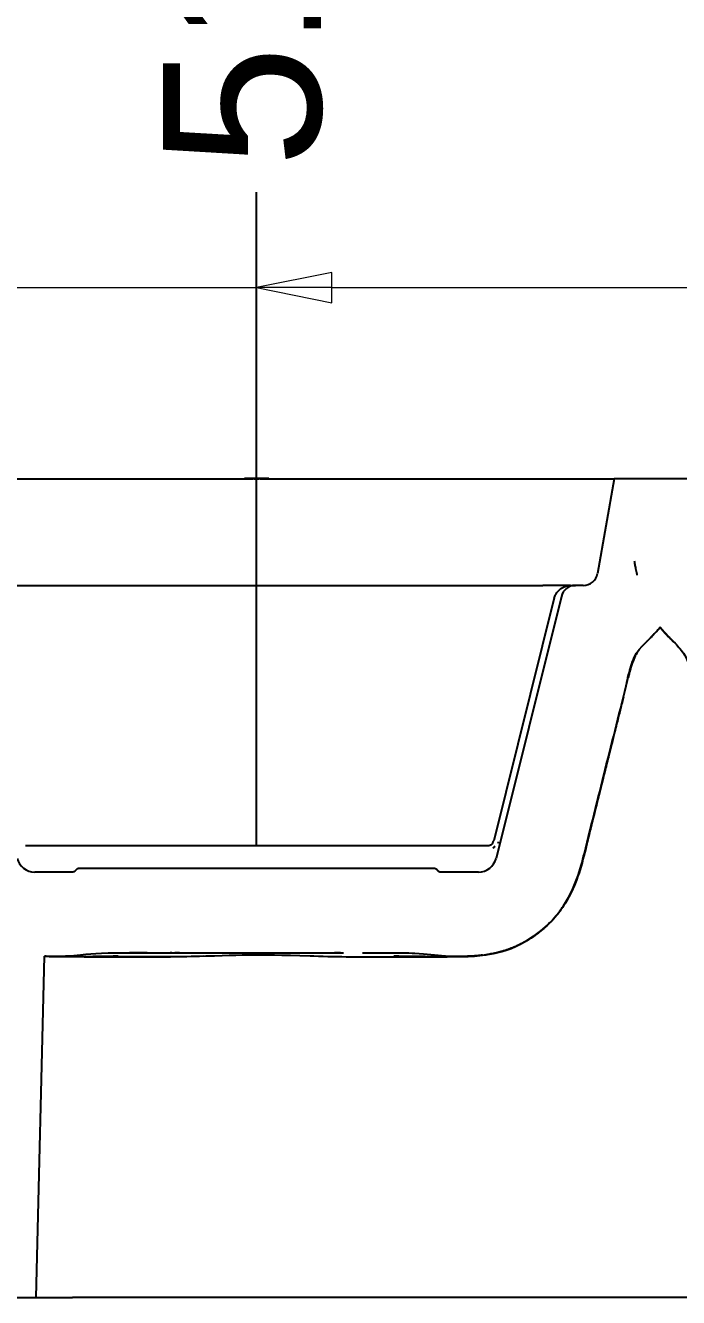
# Model space of a CAD drawing. Header units: millimetres. Extents: x 0 to 1486, y 0 to 1051.
# Drawn here: x 584.3 to 611.4, y 505.3 to 558.1 of the extents above; entities that cross this region are included whole.
import ezdxf

# ---------------------------------------------------------------- set-up
doc = ezdxf.new("R2010")
doc.units = ezdxf.units.MM
doc.header["$LTSCALE"] = 1.25
for name, color, linetype, lineweight, true_color in [('Bemaßungen(DIN)', 7, 'Continuous', 5, 0x262659), ('Schraffur', 7, 'Continuous', 9, 0x1e1e47), ('Sichtbare Kanten(DIN)', 7, 'Continuous', 25, 0x262659)]:
    doc.layers.add(name, color=color, linetype=linetype, lineweight=lineweight, true_color=true_color)
doc.styles.add('Aktuell-DINGroßer Text', font='arial.ttf')
doc.dimstyles.new('STANDARD-DIN', dxfattribs={"dimscale": 1.25, "dimtxt": 5.25, "dimasz": 2.5, "dimexe": 3.175, "dimexo": 0, "dimgap": 0.8, "dimtad": 1, "dimrnd": 1e-08, "dimtxsty": 'Aktuell-DINGroßer Text', "dimcen": 0.09, "dimdle": 10, "dimclrd": 256, "dimclre": 256, "dimclrt": 256, "dimazin": 2, "dimtfac": 0.666667, "dimtmove": 0, "dimatfit": 3, "dimfxl": 1, "dimtolj": 1, "dimlwd": 25, "dimlwe": 25, "dimarcsym": 0})

# ---------------------------------------------------------------- blocks, each defined once
blk = doc.blocks.new('*D118')
at = {"layer": 'Bemaßungen(DIN)', "color": 250, "linetype": 'Continuous', "lineweight": 25, "true_color": 0x3f3f3f, "transparency": 16777216}
blk.add_line((593.888, 524.094), (593.888, 551.23), dxfattribs=at)
at = {"layer": 'Defpoints', "color": 0, "linetype": 'Continuous', "transparency": 16777216}
for p in [(593.888, 551.23), (645.138, 539.324), (593.888, 524.094)]:
    blk.add_point(p, dxfattribs=at)
at = {"layer": 'Bemaßungen(DIN)', "color": 179, "linetype": 'Continuous', "lineweight": 25, "true_color": 0x262659, "transparency": 16777216, "insert": (593.888, 552.23), "char_height": 6.5625, "attachment_point": 4, "rotation": 90, "style": 'Aktuell-DINGroßer Text'}
blk.add_mtext('\\A1;51,25', dxfattribs=at)
blk = doc.blocks.new('*D119')
at = {"layer": 'Bemaßungen(DIN)', "color": 250, "linetype": 'Continuous', "lineweight": 25, "true_color": 0x3f3f3f, "transparency": 16777216}
blk.add_line((560.388, 524.094), (560.388, 551.23), dxfattribs=at)
at = {"layer": 'Defpoints', "color": 0, "linetype": 'Continuous', "transparency": 16777216}
for p in [(560.388, 551.23), (645.138, 539.324), (560.388, 524.094)]:
    blk.add_point(p, dxfattribs=at)
at = {"layer": 'Bemaßungen(DIN)', "color": 179, "linetype": 'Continuous', "lineweight": 25, "true_color": 0x262659, "transparency": 16777216, "insert": (560.388, 552.23), "char_height": 6.5625, "attachment_point": 4, "rotation": 90, "style": 'Aktuell-DINGroßer Text'}
blk.add_mtext('\\A1;84,75', dxfattribs=at)
blk = doc.blocks.new('*D120')
at = {"layer": 'Bemaßungen(DIN)', "color": 250, "linetype": 'Continuous', "lineweight": 25, "true_color": 0x3f3f3f, "transparency": 16777216}
blk.add_line((526.888, 524.094), (526.888, 551.23), dxfattribs=at)
at = {"layer": 'Defpoints', "color": 0, "linetype": 'Continuous', "transparency": 16777216}
for p in [(526.888, 551.23), (645.138, 539.324), (526.888, 524.094)]:
    blk.add_point(p, dxfattribs=at)
at = {"layer": 'Bemaßungen(DIN)', "color": 179, "linetype": 'Continuous', "lineweight": 25, "true_color": 0x262659, "transparency": 16777216, "insert": (526.888, 552.23), "char_height": 6.5625, "attachment_point": 4, "rotation": 90, "style": 'Aktuell-DINGroßer Text'}
blk.add_mtext('\\A1;118,25', dxfattribs=at)
blk = doc.blocks.new('*D121')
at = {"layer": 'Bemaßungen(DIN)', "color": 250, "linetype": 'Continuous', "lineweight": 25, "true_color": 0x3f3f3f, "transparency": 16777216}
blk.add_line((491.388, 524.094), (491.388, 551.23), dxfattribs=at)
at = {"layer": 'Defpoints', "color": 0, "linetype": 'Continuous', "transparency": 16777216}
for p in [(491.388, 551.23), (645.138, 539.324), (491.388, 524.094)]:
    blk.add_point(p, dxfattribs=at)
at = {"layer": 'Bemaßungen(DIN)', "color": 179, "linetype": 'Continuous', "lineweight": 25, "true_color": 0x262659, "transparency": 16777216, "insert": (491.388, 552.23), "char_height": 6.5625, "attachment_point": 4, "rotation": 90, "style": 'Aktuell-DINGroßer Text'}
blk.add_mtext('\\A1;153,75', dxfattribs=at)
blk = doc.blocks.new('*D122')
at = {"layer": 'Bemaßungen(DIN)', "color": 250, "linetype": 'Continuous', "lineweight": 25, "true_color": 0x3f3f3f, "transparency": 16777216}
blk.add_line((457.888, 524.094), (457.888, 551.23), dxfattribs=at)
at = {"layer": 'Defpoints', "color": 0, "linetype": 'Continuous', "transparency": 16777216}
for p in [(457.888, 551.23), (645.138, 539.324), (457.888, 524.094)]:
    blk.add_point(p, dxfattribs=at)
at = {"layer": 'Bemaßungen(DIN)', "color": 179, "linetype": 'Continuous', "lineweight": 25, "true_color": 0x262659, "transparency": 16777216, "insert": (457.888, 552.23), "char_height": 6.5625, "attachment_point": 4, "rotation": 90, "style": 'Aktuell-DINGroßer Text'}
blk.add_mtext('\\A1;187,25', dxfattribs=at)
blk = doc.blocks.new('*D123')
at = {"layer": 'Bemaßungen(DIN)', "color": 250, "linetype": 'Continuous', "lineweight": 25, "true_color": 0x3f3f3f, "transparency": 16777216}
blk.add_line((424.388, 524.094), (424.388, 551.23), dxfattribs=at)
at = {"layer": 'Defpoints', "color": 0, "linetype": 'Continuous', "transparency": 16777216}
for p in [(424.388, 551.23), (645.138, 539.324), (424.388, 524.094)]:
    blk.add_point(p, dxfattribs=at)
at = {"layer": 'Bemaßungen(DIN)', "color": 179, "linetype": 'Continuous', "lineweight": 25, "true_color": 0x262659, "transparency": 16777216, "insert": (424.388, 552.23), "char_height": 6.5625, "attachment_point": 4, "rotation": 90, "style": 'Aktuell-DINGroßer Text'}
blk.add_mtext('\\A1;220,75', dxfattribs=at)
blk = doc.blocks.new('*D124')
at = {"layer": 'Bemaßungen(DIN)', "color": 250, "linetype": 'Continuous', "lineweight": 25, "true_color": 0x3f3f3f, "transparency": 16777216}
blk.add_line((390.888, 524.094), (390.888, 551.23), dxfattribs=at)
at = {"layer": 'Defpoints', "color": 0, "linetype": 'Continuous', "transparency": 16777216}
for p in [(390.888, 551.23), (645.138, 539.324), (390.888, 524.094)]:
    blk.add_point(p, dxfattribs=at)
at = {"layer": 'Bemaßungen(DIN)', "color": 179, "linetype": 'Continuous', "lineweight": 25, "true_color": 0x262659, "transparency": 16777216, "insert": (390.888, 552.23), "char_height": 6.5625, "attachment_point": 4, "rotation": 90, "style": 'Aktuell-DINGroßer Text'}
blk.add_mtext('\\A1;254,25', dxfattribs=at)
blk = doc.blocks.new('*D125')
at = {"layer": 'Bemaßungen(DIN)', "color": 250, "linetype": 'Continuous', "lineweight": 25, "true_color": 0x3f3f3f, "transparency": 16777216}
blk.add_line((355.388, 523.144), (355.388, 551.23), dxfattribs=at)
at = {"layer": 'Defpoints', "color": 0, "linetype": 'Continuous', "transparency": 16777216}
for p in [(355.388, 551.23), (645.138, 539.324), (355.388, 523.144)]:
    blk.add_point(p, dxfattribs=at)
at = {"layer": 'Bemaßungen(DIN)', "color": 179, "linetype": 'Continuous', "lineweight": 25, "true_color": 0x262659, "transparency": 16777216, "insert": (355.388, 552.23), "char_height": 6.5625, "attachment_point": 4, "rotation": 90, "style": 'Aktuell-DINGroßer Text'}
blk.add_mtext('\\A1;289,75', dxfattribs=at)
blk = doc.blocks.new('*D126')
at = {"layer": 'Bemaßungen(DIN)', "color": 250, "linetype": 'Continuous', "lineweight": 25, "true_color": 0x3f3f3f, "transparency": 16777216}
blk.add_line((321.888, 524.094), (321.888, 551.23), dxfattribs=at)
at = {"layer": 'Defpoints', "color": 0, "linetype": 'Continuous', "transparency": 16777216}
for p in [(321.888, 551.23), (645.138, 539.324), (321.888, 524.094)]:
    blk.add_point(p, dxfattribs=at)
at = {"layer": 'Bemaßungen(DIN)', "color": 179, "linetype": 'Continuous', "lineweight": 25, "true_color": 0x262659, "transparency": 16777216, "insert": (321.888, 552.23), "char_height": 6.5625, "attachment_point": 4, "rotation": 90, "style": 'Aktuell-DINGroßer Text'}
blk.add_mtext('\\A1;323,25', dxfattribs=at)
blk = doc.blocks.new('*D127')
at = {"layer": 'Bemaßungen(DIN)', "color": 250, "linetype": 'Continuous', "lineweight": 25, "true_color": 0x3f3f3f, "transparency": 16777216}
blk.add_line((288.388, 524.094), (288.388, 551.23), dxfattribs=at)
at = {"layer": 'Defpoints', "color": 0, "linetype": 'Continuous', "transparency": 16777216}
for p in [(288.388, 551.23), (645.138, 539.324), (288.388, 524.094)]:
    blk.add_point(p, dxfattribs=at)
at = {"layer": 'Bemaßungen(DIN)', "color": 179, "linetype": 'Continuous', "lineweight": 25, "true_color": 0x262659, "transparency": 16777216, "insert": (288.388, 552.23), "char_height": 6.5625, "attachment_point": 4, "rotation": 90, "style": 'Aktuell-DINGroßer Text'}
blk.add_mtext('\\A1;356,75', dxfattribs=at)
blk = doc.blocks.new('*D128')
at = {"layer": 'Bemaßungen(DIN)', "color": 250, "linetype": 'Continuous', "lineweight": 25, "true_color": 0x3f3f3f, "transparency": 16777216}
blk.add_line((254.888, 524.094), (254.888, 551.23), dxfattribs=at)
at = {"layer": 'Defpoints', "color": 0, "linetype": 'Continuous', "transparency": 16777216}
for p in [(254.888, 551.23), (645.138, 539.324), (254.888, 524.094)]:
    blk.add_point(p, dxfattribs=at)
at = {"layer": 'Bemaßungen(DIN)', "color": 179, "linetype": 'Continuous', "lineweight": 25, "true_color": 0x262659, "transparency": 16777216, "insert": (254.888, 552.23), "char_height": 6.5625, "attachment_point": 4, "rotation": 90, "style": 'Aktuell-DINGroßer Text'}
blk.add_mtext('\\A1;390,25', dxfattribs=at)
blk = doc.blocks.new('2DTransSymbol3')
at = {"layer": 'Bemaßungen(DIN)'}
for p, q in [((477.611, 438.309), (475.111, 437.809)), ((477.611, 437.309), (477.611, 438.309)), ((450.811, 437.809), (475.111, 437.809)), ((477.611, 437.809), (475.111, 437.809)), ((475.111, 437.809), (477.611, 437.309)), ((477.611, 437.809), (501.911, 437.809))]:
    blk.add_line(p, q, dxfattribs=at)
at = {"layer": 'Bemaßungen(DIN)', "flags": 128}
blk.add_lwpolyline([(477.611, 438.309), (475.111, 437.809), (477.611, 437.309), (477.611, 438.309)], dxfattribs=at)
at = {"layer": 'Bemaßungen(DIN)'}
blk.add_solid([(477.611, 438.309), (475.111, 437.809), (477.611, 437.309), (477.611, 438.309)], dxfattribs=at)
blk = doc.blocks.new('*D132')
at = {"layer": 'Bemaßungen(DIN)', "color": 250, "linetype": 'Continuous', "lineweight": 25, "true_color": 0x3f3f3f, "transparency": 16777216}
for p, q in [((577.138, 539.324), (577.138, 593.293)), ((713.138, 539.324), (713.138, 593.293)), ((580.263, 589.324), (710.013, 589.324))]:
    blk.add_line(p, q, dxfattribs=at)
at = {"layer": 'Bemaßungen(DIN)', "color": 250, "linetype": 'Continuous', "true_color": 0x3f3f3f, "transparency": 16777216}
for points in [[(580.263, 589.845), (580.263, 588.803), (577.138, 589.324)], [(710.013, 589.845), (710.013, 588.803), (713.138, 589.324)]]:
    blk.add_solid(points, dxfattribs=at)
at = {"layer": 'Defpoints', "color": 0, "linetype": 'Continuous', "transparency": 16777216}
for p in [(713.138, 589.324), (577.138, 539.324), (713.138, 539.324)]:
    blk.add_point(p, dxfattribs=at)
at = {"layer": 'Bemaßungen(DIN)', "color": 179, "linetype": 'Continuous', "lineweight": 25, "true_color": 0x262659, "transparency": 16777216, "insert": (638.2, 597.03), "char_height": 6.5625, "attachment_point": 1, "style": 'Aktuell-DINGroßer Text'}
blk.add_mtext('\\A1;136', dxfattribs=at)

msp = doc.modelspace()

# ---------------------------------------------------------------- hatches: boundary and pattern name
at = {"layer": 'Schraffur'}
h = msp.add_hatch(dxfattribs=at)
h.set_pattern_fill('ANSI31', color=256, scale=31.75, style=0)
h.set_pattern_definition([(45, (0, 0), (-2.80633, 2.80633), [])])
h.paths.add_polyline_path([(593.788, 539.329), (593.788, 539.324), (593.988, 539.324), (593.988, 539.329)])

# ---------------------------------------------------------------- linework, layer by layer
at = {"layer": 'Sichtbare Kanten(DIN)'}
for p, q in [((579.826, 539.324), (593.738, 539.324)), ((594.388, 539.334), (593.388, 539.334)), ((593.388, 539.324), (593.388, 539.334)), ((593.738, 539.329), (593.788, 539.329)), ((593.738, 539.324), (593.738, 539.329)), ((593.788, 539.324), (593.738, 539.324)), ((593.788, 539.329), (593.788, 539.324)), ((593.988, 539.329), (593.788, 539.329)), ((593.788, 539.324), (593.988, 539.324)), ((593.988, 539.329), (594.038, 539.329)), ((593.988, 539.324), (593.988, 539.329)), ((594.038, 539.324), (593.988, 539.324)), ((594.038, 539.324), (594.038, 539.329)), ((594.038, 539.324), (607.95, 539.324)), ((594.388, 539.324), (594.388, 539.334)), ((607.95, 539.324), (608.738, 539.324)), ((608.738, 539.324), (608.045, 535.39)), ((612.538, 539.324), (608.738, 539.324)), ((582.009, 534.894), (605.767, 534.894)), ((606.929, 534.894), (605.767, 534.894)), ((606.929, 534.894), (606.928, 534.894)), ((606.929, 534.894), (607.126, 534.894)), ((607.454, 534.894), (607.126, 534.894)), ((606.249, 534.379), (603.732, 524.283)), ((606.544, 534.439), (603.832, 523.562)), ((584.287, 524.094), (603.489, 524.094)), ((603.989, 524.194), (603.889, 524.219)), ((586.268, 522.994), (584.672, 522.994)), ((601.241, 523.144), (586.536, 523.144)), ((603.104, 522.994), (601.509, 522.994)), ((584.738, 505.324), (585.085, 519.499)), ((597.502, 519.637), (597.501, 519.637)), ((581.538, 505.324), (584.738, 505.324)), ((584.738, 505.324), (586.238, 505.324)), ((704.039, 505.324), (586.238, 505.324))]:
    msp.add_line(p, q, dxfattribs=at)
for centre, radius, start, end in [((607.454, 535.494), 0.6, 270, 350), ((607.126, 534.294), 0.6, 90, 166), ((584.672, 523.744), 0.75, 194, 270), ((603.104, 523.744), 0.75, 270, 346)]:
    msp.add_arc(centre, radius, start, end, dxfattribs=at)
msp.add_ellipse((603.699, 524.226), major_axis=(0.103, 0.228), ratio=0.641959, start_param=3.753602, end_param=4.290815, dxfattribs=at)
for points, knots in [([(609.691, 535.324), (609.688, 535.334), (609.686, 535.345), (609.667, 535.441), (609.652, 535.516), (609.627, 535.647), (609.617, 535.703), (609.601, 535.79), (609.597, 535.815), (609.589, 535.861), (609.585, 535.88), (609.582, 535.902), (609.581, 535.904), (609.581, 535.906), (609.581, 535.906), (609.581, 535.906)], [8.2785714, 8.2785714, 8.2785714, 8.2785714, 8.2850007, 8.2850007, 8.3396238, 8.3396238, 8.3805522, 8.3805522, 8.395903, 8.395903, 8.4074127, 8.4074127, 8.4084917, 8.4084917, 8.4085507, 8.4085507, 8.4085507, 8.4085507]), ([(606.249, 534.379), (606.257, 534.414), (606.271, 534.447), (606.308, 534.52), (606.333, 534.558), (606.407, 534.658), (606.464, 534.715), (606.595, 534.812), (606.673, 534.851), (606.811, 534.887), (606.87, 534.894), (606.928, 534.894)], [0.00000111, 0.00000111, 0.00000111, 0.00000111, 0.01070815, 0.01070815, 0.02441214, 0.02441214, 0.04800203, 0.04800203, 0.07335574, 0.07335574, 0.09085667, 0.09085667, 0.09085667, 0.09085667]), ([(598.29, 519.639), (599.817, 519.64), (600.163, 519.638), (600.97, 519.601), (601.3, 519.549), (602.703, 519.439), (603.297, 519.53), (604.149, 519.699), (604.702, 519.863), (606.007, 520.743), (606.391, 521.223), (607.118, 522.332), (607.341, 523.129), (607.806, 525.009), (608.114, 526.25), (608.732, 528.724), (609.056, 529.954), (609.403, 531.437), (609.466, 531.68), (609.816, 532.415), (610.194, 532.6), (610.641, 533.164)], [-1.92969, -1.92969, -1.92969, -1.92969, -1.899722, -1.899722, -1.848079, -1.848079, -1.729521, -1.729521, -1.61524, -1.61524, -1.498104, -1.498104, -1.255074, -1.255074, -0.782924, -0.782924, -0.313223, -0.313223, -0.220494, -0.220494, -0.002297, -0.002297, -0.002297, -0.002297]), ([(610.587, 533.088), (610.57, 533.068), (610.535, 533.028), (610.484, 532.971), (610.469, 532.956), (610.369, 532.851), (610.35, 532.832), (610.321, 532.803), (610.318, 532.8), (610.31, 532.791)], [0, 0, 0, 0, 0.095162, 0.095162, 0.273817, 0.273817, 0.809889, 0.809889, 1.094998, 1.094998, 1.094998, 1.094998]), ([(611.181, 532.582), (611.092, 532.669), (610.998, 532.758), (610.823, 532.936), (610.73, 533.042), (610.638, 533.161)], [4.4011257, 4.4011257, 4.4011257, 4.4011257, 4.4898109, 4.4898109, 4.5789786, 4.5789786, 4.5789786, 4.5789786]), ([(610.64, 533.152), (610.64, 533.152), (610.64, 533.152), (610.641, 533.158), (610.641, 533.163), (610.641, 533.164)], [12.2755913, 12.2755913, 12.2755913, 12.2755913, 12.3506054, 12.3506054, 12.9651303, 12.9651303, 12.9651303, 12.9651303]), ([(610.641, 533.164), (610.869, 532.882), (611.074, 532.694), (611.411, 532.346), (611.549, 532.19), (611.853, 531.672), (611.879, 531.335), (612.312, 529.645), (612.525, 528.782), (612.906, 527.284), (613.061, 526.647), (613.435, 525.146), (613.638, 524.279), (614.034, 522.801), (614.22, 522.279), (614.822, 521.278), (615.237, 520.807), (616.1, 520.161), (616.583, 519.874), (618.503, 519.325), (619.76, 519.552), (620.947, 519.637), (621.166, 519.638), (623.104, 519.637)], [-52.135973, -52.135973, -52.135973, -52.135973, -48.62586, -48.62586, -45.925685, -45.925685, -40.729138, -40.729138, -35.315617, -35.315617, -31.326044, -31.326044, -25.905995, -25.905995, -22.014143, -22.014143, -18.061423, -18.061423, -15.314868, -15.314868, -9.347901, -9.347901, -7.379525, -7.379525, -7.379525, -7.379525]), ([(610.368, 532.844), (610.365, 532.841), (610.363, 532.838), (610.34, 532.814), (610.316, 532.79), (610.26, 532.732), (610.225, 532.698), (610.159, 532.633), (610.127, 532.602), (610.092, 532.569), (610.089, 532.566), (610.085, 532.562)], [0.06956601, 0.06956601, 0.06956601, 0.06956601, 0.07154099, 0.07154099, 0.08517706, 0.08517706, 0.10058686, 0.10058686, 0.1135598, 0.1135598, 0.11507135, 0.11507135, 0.11507135, 0.11507135]), ([(611.106, 532.657), (611.069, 532.694), (610.962, 532.801), (610.889, 532.875), (610.856, 532.906), (610.781, 532.988)], [0, 0, 0, 0, 0.830661, 0.830661, 1.095169, 1.095169, 1.095169, 1.095169]), ([(609.712, 532.143), (609.624, 532.005), (609.539, 531.83), (609.424, 531.482), (609.393, 531.374), (609.362, 531.26)], [0.20660646, 0.20660646, 0.20660646, 0.20660646, 0.26852566, 0.26852566, 0.29282871, 0.29282871, 0.29282871, 0.29282871]), ([(609.62, 531.997), (609.62, 531.997), (609.606, 531.97), (609.592, 531.942), (609.589, 531.937), (609.589, 531.937)], [0.0348995, 0.0348995, 0.0348995, 0.0348995, 0.5477265, 0.5477265, 0.6016797, 0.6016797, 0.6016797, 0.6016797]), ([(609.368, 531.284), (609.368, 531.284), (609.341, 531.174), (609.327, 531.113), (609.338, 531.161), (609.335, 531.148), (609.317, 531.068), (609.317, 531.068)], [8.4279959, 8.4279959, 8.4279959, 8.4279959, 8.596289, 8.596289, 8.757303, 8.757303, 8.9450365, 8.9450365, 8.9450365, 8.9450365]), ([(609.391, 531.365), (609.391, 531.365), (609.387, 531.351), (609.373, 531.301), (609.369, 531.284), (609.359, 531.245), (609.349, 531.206), (609.342, 531.178)], [7.9683809, 7.9683809, 7.9683809, 7.9683809, 8.0032187, 8.0032187, 8.0695113, 8.0695113, 8.1563174, 8.1563174, 8.1563174, 8.1563174]), ([(609.117, 530.255), (609.109, 530.224), (609.101, 530.191), (609.073, 530.076), (609.05, 529.985), (609.008, 529.815), (608.987, 529.733), (608.923, 529.478), (608.88, 529.305), (608.751, 528.794), (608.668, 528.459), (608.5, 527.782), (608.413, 527.434), (608.067, 526.047), (607.805, 525.015), (607.457, 523.575), (607.354, 523.178), (607.087, 522.416), (606.92, 522.047), (606.555, 521.455), (606.374, 521.215), (606.022, 520.836), (605.857, 520.684), (605.651, 520.517), (605.611, 520.486), (605.55, 520.44), (605.527, 520.423), (605.481, 520.389), (605.458, 520.373), (605.422, 520.347), (605.408, 520.337), (605.377, 520.316), (605.363, 520.306), (605.322, 520.279), (605.306, 520.268), (605.261, 520.238), (605.245, 520.228), (605.209, 520.205), (605.2, 520.2), (605.171, 520.182), (605.148, 520.167), (605.102, 520.14), (605.079, 520.126), (605.017, 520.09), (604.977, 520.068), (604.843, 519.995), (604.748, 519.948), (604.402, 519.793), (604.148, 519.709), (603.751, 519.615), (603.611, 519.588), (603.287, 519.538), (603.105, 519.52), (602.832, 519.502), (602.732, 519.497), (602.63, 519.493)], [4.08157, 4.08157, 4.08157, 4.08157, 4.093286, 4.093286, 4.121328, 4.121328, 4.146354, 4.146354, 4.20029, 4.20029, 4.304546, 4.304546, 4.412182, 4.412182, 4.734616, 4.734616, 4.857162, 4.857162, 4.977617, 4.977617, 5.067065, 5.067065, 5.132843, 5.132843, 5.148528, 5.148528, 5.15859, 5.15859, 5.171509, 5.171509, 5.184616, 5.184616, 5.205706, 5.205706, 5.256909, 5.256909, 5.277506, 5.277506, 5.283278, 5.283278, 5.293293, 5.293293, 5.301667, 5.301667, 5.315844, 5.315844, 5.347913, 5.347913, 5.430698, 5.430698, 5.473282, 5.473282, 5.528841, 5.528841, 5.560514, 5.560514, 5.560514, 5.560514]), ([(609.094, 530.166), (609.093, 530.164), (609.093, 530.162), (609.083, 530.122), (609.071, 530.076), (609.05, 529.992), (609.042, 529.959), (609.022, 529.881), (609.01, 529.832), (608.987, 529.744), (608.977, 529.703), (608.952, 529.602), (608.937, 529.541), (608.894, 529.368), (608.866, 529.258), (608.809, 529.026), (608.777, 528.9), (608.746, 528.774)], [1.5704608, 1.5704608, 1.5704608, 1.5704608, 1.571481, 1.571481, 1.5942964, 1.5942964, 1.6062892, 1.6062892, 1.6213371, 1.6213371, 1.6337847, 1.6337847, 1.6529302, 1.6529302, 1.689707, 1.689707, 1.7289509, 1.7289509, 1.7289509, 1.7289509]), ([(608.662, 528.438), (608.654, 528.407), (608.647, 528.377), (608.597, 528.179), (608.556, 528.012), (608.462, 527.639), (608.41, 527.432), (608.26, 526.828), (608.162, 526.43), (607.978, 525.686), (607.889, 525.336), (607.752, 524.799), (607.704, 524.61), (607.598, 524.175), (607.538, 523.918), (607.38, 523.29), (607.271, 522.917), (607.051, 522.358), (606.96, 522.158), (606.737, 521.743), (606.602, 521.531), (606.451, 521.332)], [1.7638097, 1.7638097, 1.7638097, 1.7638097, 1.7734022, 1.7734022, 1.8267571, 1.8267571, 1.8905092, 1.8905092, 2.0134243, 2.0134243, 2.1214921, 2.1214921, 2.1800104, 2.1800104, 2.2581031, 2.2581031, 2.3744723, 2.3744723, 2.4396513, 2.4396513, 2.5160889, 2.5160889, 2.5160889, 2.5160889]), ([(603.489, 524.094), (603.516, 524.094), (603.543, 524.098), (603.593, 524.115), (603.617, 524.128), (603.66, 524.159), (603.679, 524.179), (603.709, 524.223), (603.721, 524.247), (603.73, 524.276), (603.731, 524.28), (603.732, 524.283)], [0, 0, 0, 0, 0.00800071, 0.00800071, 0.01597675, 0.01597675, 0.02393328, 0.02393328, 0.03189641, 0.03189641, 0.03302102, 0.03302102, 0.03302102, 0.03302102]), ([(586.345, 523.03), (586.34, 523.023), (586.334, 523.018), (586.321, 523.008), (586.314, 523.004), (586.293, 522.996), (586.28, 522.994), (586.268, 522.994)], [-0.008074781, -0.008074781, -0.008074781, -0.008074781, -0.005897965, -0.005897965, -0.003720861, -0.003720861, -0.000004968, -0.000004968, -0.000004968, -0.000004968]), ([(586.381, 523.072), (586.375, 523.065), (586.369, 523.058), (586.357, 523.044), (586.351, 523.037), (586.345, 523.03)], [-0.005590273, -0.005590273, -0.005590273, -0.005590273, -0.002793492, -0.002793492, 0, 0, 0, 0]), ([(586.536, 523.144), (586.519, 523.144), (586.503, 523.142), (586.471, 523.134), (586.456, 523.128), (586.417, 523.108), (586.397, 523.091), (586.381, 523.072)], [-0.01603852, -0.01603852, -0.01603852, -0.01603852, -0.01167072, -0.01167072, -0.00732242, -0.00732242, -0.00000058, -0.00000058, -0.00000058, -0.00000058]), ([(601.395, 523.072), (601.385, 523.085), (601.373, 523.096), (601.347, 523.115), (601.333, 523.123), (601.292, 523.139), (601.266, 523.144), (601.241, 523.144)], [-0.01614553, -0.01614553, -0.01614553, -0.01614553, -0.01179334, -0.01179334, -0.00744309, -0.00744309, -0.00000054, -0.00000054, -0.00000054, -0.00000054]), ([(601.431, 523.03), (601.425, 523.037), (601.419, 523.044), (601.407, 523.058), (601.401, 523.065), (601.395, 523.072)], [-0.005625767, -0.005625767, -0.005625767, -0.005625767, -0.002811066, -0.002811066, -0.000011436, -0.000011436, -0.000011436, -0.000011436]), ([(601.509, 522.994), (601.501, 522.994), (601.493, 522.995), (601.477, 522.999), (601.469, 523.002), (601.45, 523.012), (601.439, 523.02), (601.431, 523.03)], [-0.007980929, -0.007980929, -0.007980929, -0.007980929, -0.005820159, -0.005820159, -0.003652784, -0.003652784, 0, 0, 0, 0]), ([(605.471, 520.378), (605.225, 520.201), (604.982, 520.058), (604.658, 519.904), (604.576, 519.867), (604.404, 519.798), (604.314, 519.765), (604.078, 519.689), (603.931, 519.649), (603.447, 519.543), (603.102, 519.505), (602.123, 519.456), (601.485, 519.467), (600.634, 519.464), (600.42, 519.464), (599.885, 519.463), (599.564, 519.462), (598.752, 519.459), (598.268, 519.459), (597.302, 519.465), (596.783, 519.475), (596.217, 519.495), (596.167, 519.496), (596.116, 519.498)], [0, 0, 0, 0, 0.0973932, 0.0973932, 0.1258286, 0.1258286, 0.1545067, 0.1545067, 0.2000918, 0.2000918, 0.3032903, 0.3032903, 0.4944243, 0.4944243, 0.5586219, 0.5586219, 0.6549288, 0.6549288, 0.8022434, 0.8022434, 0.9576306, 0.9576306, 0.9728439, 0.9728439, 0.9728439, 0.9728439]), ([(605.926, 520.754), (605.91, 520.74), (605.895, 520.726), (605.766, 520.61), (605.644, 520.511), (605.513, 520.413), (605.484, 520.392), (605.447, 520.366), (605.437, 520.358), (605.423, 520.348), (605.419, 520.346), (605.419, 520.346)], [2.599478, 2.599478, 2.599478, 2.599478, 2.6072531, 2.6072531, 2.665146, 2.665146, 2.6924007, 2.6924007, 2.7168587, 2.7168587, 2.7443779, 2.7443779, 2.7443779, 2.7443779]), ([(605.078, 520.127), (605.078, 520.127), (605.078, 520.127), (605.077, 520.127), (605.071, 520.123), (605.029, 520.099), (604.987, 520.075), (604.897, 520.026), (604.864, 520.009), (604.799, 519.976), (604.769, 519.961), (604.686, 519.921), (604.626, 519.894), (604.511, 519.845), (604.455, 519.823), (604.352, 519.785), (604.304, 519.768), (604.226, 519.742), (604.194, 519.732), (604.155, 519.72), (604.147, 519.718), (604.139, 519.715)], [0.413195, 0.413195, 0.413195, 0.413195, 0.4139573, 0.4139573, 0.4574842, 0.4574842, 0.4999299, 0.4999299, 0.518688, 0.518688, 0.5318279, 0.5318279, 0.5527042, 0.5527042, 0.570419, 0.570419, 0.5857518, 0.5857518, 0.5985976, 0.5985976, 0.6022025, 0.6022025, 0.6022025, 0.6022025]), ([(585.085, 519.499), (585.334, 519.489), (585.626, 519.488), (586.965, 519.57), (587.047, 519.643), (589.775, 519.632), (591.49, 519.637), (593.817, 519.636), (594.108, 519.637), (595.238, 519.636), (595.798, 519.636), (596.785, 519.637), (597.164, 519.638), (597.501, 519.638)], [-1.98864436, -1.98864436, -1.98864436, -1.98864436, -1.98487069, -1.98487069, -1.97321934, -1.97321934, -1.95349968, -1.95349968, -1.9464672, -1.9464672, -1.93954966, -1.93954966, -1.93428173, -1.93428173, -1.93428173, -1.93428173]), ([(586.209, 519.49), (586.209, 519.49), (586.202, 519.49), (586.172, 519.49), (586.146, 519.489), (586.073, 519.487), (586.031, 519.486), (585.91, 519.483), (585.837, 519.482), (585.706, 519.481), (585.654, 519.481), (585.559, 519.481), (585.518, 519.482), (585.444, 519.483), (585.412, 519.484), (585.326, 519.486), (585.271, 519.488), (585.178, 519.492), (585.137, 519.494), (585.095, 519.496), (585.09, 519.496), (585.085, 519.497)], [0.1783085, 0.1783085, 0.1783085, 0.1783085, 0.2102843, 0.2102843, 0.2473845, 0.2473845, 0.276985, 0.276985, 0.3085067, 0.3085067, 0.3269623, 0.3269623, 0.339858, 0.339858, 0.3496236, 0.3496236, 0.3656645, 0.3656645, 0.379409, 0.379409, 0.3812626, 0.3812626, 0.3812626, 0.3812626]), ([(585.366, 519.475), (585.36, 519.475), (585.355, 519.475), (585.262, 519.478), (585.194, 519.481), (585.121, 519.487), (585.101, 519.489), (585.087, 519.492), (585.085, 519.493), (585.085, 519.494)], [1.0003509, 1.0003509, 1.0003509, 1.0003509, 1.00309179, 1.00309179, 1.04957516, 1.04957516, 1.07906491, 1.07906491, 1.09394587, 1.09394587, 1.09394587, 1.09394587]), ([(585.151, 519.496), (585.151, 519.496), (585.151, 519.496), (585.151, 519.496), (585.141, 519.497), (585.12, 519.497)], [0.06484733, 0.06484733, 0.06484733, 0.06484733, 0.06543408, 0.06543408, 0.11024473, 0.11024473, 0.11024473, 0.11024473]), ([(591.684, 519.498), (591.224, 519.482), (590.763, 519.469), (589.9, 519.46), (589.499, 519.458), (588.716, 519.459), (588.347, 519.461), (587.309, 519.463), (586.636, 519.465), (585.765, 519.47), (585.565, 519.471), (585.366, 519.475)], [0, 0, 0, 0, 0.1383522, 0.1383522, 0.2665063, 0.2665063, 0.376219, 0.376219, 0.5779743, 0.5779743, 0.6377884, 0.6377884, 0.6377884, 0.6377884]), ([(588.136, 519.5), (588.136, 519.5), (588.13, 519.5), (588.108, 519.499), (588.085, 519.498), (588.022, 519.497), (587.978, 519.495), (587.853, 519.492), (587.768, 519.49), (587.461, 519.484), (587.241, 519.481), (586.939, 519.478), (586.89, 519.478), (586.793, 519.478), (586.745, 519.478), (586.624, 519.478), (586.549, 519.479), (586.407, 519.479), (586.338, 519.48), (586.137, 519.481), (586.001, 519.482), (585.862, 519.482)], [0.3325225, 0.3325225, 0.3325225, 0.3325225, 0.3454737, 0.3454737, 0.3638914, 0.3638914, 0.3871205, 0.3871205, 0.4233165, 0.4233165, 0.5152441, 0.5152441, 0.5318293, 0.5318293, 0.546901, 0.546901, 0.5686576, 0.5686576, 0.5900082, 0.5900082, 0.6318056, 0.6318056, 0.6318056, 0.6318056]), ([(596.116, 519.498), (593.663, 519.582), (593.435, 519.533), (590.176, 519.458), (589.552, 519.471), (587.907, 519.474), (587.525, 519.474), (586.885, 519.475), (586.734, 519.476), (586.584, 519.476)], [1.299068, 1.299068, 1.299068, 1.299068, 4.844086, 4.844086, 5.938537, 5.938537, 6.323569, 6.323569, 6.441844, 6.441844, 6.441844, 6.441844]), ([(589.341, 519.637), (589.292, 519.637), (589.245, 519.638), (589.148, 519.639), (589.098, 519.64), (589.027, 519.64), (589.007, 519.641), (588.97, 519.641), (588.953, 519.641), (588.924, 519.641), (588.914, 519.641), (588.899, 519.641), (588.894, 519.641), (588.884, 519.641), (588.879, 519.641), (588.865, 519.642), (588.856, 519.642), (588.817, 519.642), (588.796, 519.642), (588.758, 519.642), (588.741, 519.642), (588.684, 519.642), (588.649, 519.642), (588.615, 519.641)], [2.5530569, 2.5530569, 2.5530569, 2.5530569, 2.5727713, 2.5727713, 2.594518, 2.594518, 2.6026793, 2.6026793, 2.6088305, 2.6088305, 2.6118829, 2.6118829, 2.6134013, 2.6134013, 2.6149202, 2.6149202, 2.6179878, 2.6179878, 2.6304494, 2.6304494, 2.6425354, 2.6425354, 2.6739234, 2.6739234, 2.6739234, 2.6739234]), ([(590.36, 519.638), (590.324, 519.638), (590.304, 519.638), (590.3, 519.638), (590.3, 519.638), (590.3, 519.638)], [0, 0, 0, 0, 0.03250486, 0.03250486, 0.03590507, 0.03590507, 0.03590507, 0.03590507]), ([(597.376, 519.635), (597.376, 519.635), (597.376, 519.635), (597.367, 519.635), (597.339, 519.635), (597.278, 519.634), (597.252, 519.634), (597.199, 519.633), (597.18, 519.633), (597.132, 519.633), (597.102, 519.632), (597.04, 519.631), (597.008, 519.631), (596.929, 519.63), (596.882, 519.629), (596.738, 519.628), (596.643, 519.627), (596.262, 519.624), (595.975, 519.623), (595.039, 519.621), (594.392, 519.623), (592.966, 519.622), (592.183, 519.62), (591.251, 519.625), (591.095, 519.626), (590.853, 519.629), (590.766, 519.631), (590.663, 519.633), (590.643, 519.633), (590.591, 519.634), (590.562, 519.634), (590.52, 519.635), (590.505, 519.635), (590.491, 519.635), (590.49, 519.635), (590.49, 519.635)], [0.8559969, 0.8559969, 0.8559969, 0.8559969, 0.8614278, 0.8614278, 0.8937328, 0.8937328, 0.9099334, 0.9099334, 0.9176103, 0.9176103, 0.9272211, 0.9272211, 0.9368335, 0.9368335, 0.950966, 0.950966, 0.9800534, 0.9800534, 1.067247, 1.067247, 1.2611436, 1.2611436, 1.4951995, 1.4951995, 1.5420621, 1.5420621, 1.5676702, 1.5676702, 1.574277, 1.574277, 1.5852685, 1.5852685, 1.5941822, 1.5941822, 1.5947731, 1.5947731, 1.5947731, 1.5947731]), ([(598.29, 519.637), (598.29, 519.637), (598.29, 519.637), (598.29, 519.637), (598.29, 519.637), (598.289, 519.637), (598.288, 519.637), (598.287, 519.637), (598.287, 519.637), (598.287, 519.637)], [0, 0, 0, 0, 0.0000382062, 0.0000382062, 0.0001910308, 0.0001910308, 0.0007376972, 0.0007376972, 0.0008078587, 0.0008078587, 0.0008078587, 0.0008078587]), ([(602.058, 519.483), (602.046, 519.483), (602.035, 519.483), (601.876, 519.482), (601.736, 519.481), (601.527, 519.48), (601.453, 519.479), (601.338, 519.479), (601.298, 519.479), (601.199, 519.478), (601.137, 519.478), (601.035, 519.479), (600.993, 519.479), (600.897, 519.479), (600.845, 519.48), (600.697, 519.481), (600.607, 519.482), (600.347, 519.484), (600.178, 519.486), (599.91, 519.491), (599.805, 519.494), (599.676, 519.498), (599.636, 519.499), (599.598, 519.5), (599.59, 519.501), (599.59, 519.501)], [5.6182342, 5.6182342, 5.6182342, 5.6182342, 5.6216092, 5.6216092, 5.666364, 5.666364, 5.6904037, 5.6904037, 5.7022727, 5.7022727, 5.7203436, 5.7203436, 5.7346564, 5.7346564, 5.7547234, 5.7547234, 5.7943361, 5.7943361, 5.8574511, 5.8574511, 5.8983958, 5.8983958, 5.9237982, 5.9237982, 5.9407826, 5.9407826, 5.9407826, 5.9407826]), ([(601.865, 519.485), (601.775, 519.487), (601.718, 519.488), (601.66, 519.489), (601.647, 519.489), (601.647, 519.489)], [0, 0, 0, 0, 0.05662184, 0.05662184, 0.09994266, 0.09994266, 0.09994266, 0.09994266]), ([(603.273, 519.544), (603.273, 519.544), (603.273, 519.544), (603.273, 519.544), (603.245, 519.541), (603.177, 519.534), (603.14, 519.53), (602.995, 519.516), (602.883, 519.507), (602.71, 519.497), (602.685, 519.496), (602.632, 519.493), (602.603, 519.492), (602.555, 519.49), (602.536, 519.489), (602.486, 519.488), (602.455, 519.487), (602.397, 519.485), (602.368, 519.485), (602.308, 519.484), (602.277, 519.483), (602.209, 519.483), (602.175, 519.483), (602.082, 519.483), (602.029, 519.483), (601.939, 519.484), (601.901, 519.485), (601.865, 519.485)], [0.3829097, 0.3829097, 0.3829097, 0.3829097, 0.38296, 0.38296, 0.4136912, 0.4136912, 0.4401677, 0.4401677, 0.5062503, 0.5062503, 0.5166585, 0.5166585, 0.5265139, 0.5265139, 0.5324298, 0.5324298, 0.5415456, 0.5415456, 0.5502302, 0.5502302, 0.5611686, 0.5611686, 0.5750788, 0.5750788, 0.6008652, 0.6008652, 0.6235491, 0.6235491, 0.6235491, 0.6235491]), ([(604.139, 519.715), (604.069, 519.695), (604.01, 519.679), (603.841, 519.638), (603.724, 519.614), (603.621, 519.595), (603.599, 519.592), (603.565, 519.586), (603.553, 519.584), (603.553, 519.584)], [0, 0, 0, 0, 0.0306352, 0.0306352, 0.0893164, 0.0893164, 0.1072805, 0.1072805, 0.1268957, 0.1268957, 0.1268957, 0.1268957]), ([(604.199, 519.734), (604.199, 519.734), (604.199, 519.734), (604.197, 519.734), (604.172, 519.726), (604.124, 519.712)], [0.35692456, 0.35692456, 0.35692456, 0.35692456, 0.35842872, 0.35842872, 0.41707384, 0.41707384, 0.41707384, 0.41707384])]:
    msp.add_open_spline(points, degree=3, knots=knots, dxfattribs=at)
for points in [[(610.64, 533.152), (610.622, 533.13), (610.605, 533.108), (610.587, 533.088)], [(610.648, 533.164), (610.64, 533.154), (610.633, 533.145), (610.625, 533.135)], [(610.781, 532.988), (610.735, 533.038), (610.688, 533.092), (610.64, 533.152)], [(610.65, 533.166), (610.65, 533.166), (610.649, 533.166), (610.649, 533.166)], [(609.52, 531.765), (609.385, 531.437), (609.306, 531.127), (609.245, 530.86)], [(584.287, 524.094), (584.287, 524.094), (584.287, 524.094), (584.287, 524.094)], [(603.489, 524.094), (603.489, 524.094), (603.489, 524.094), (603.489, 524.094)], [(603.732, 524.283), (603.732, 524.283), (603.732, 524.283), (603.732, 524.283)], [(605.882, 520.714), (605.877, 520.71), (605.875, 520.708), (605.875, 520.708)], [(585.251, 519.489), (585.195, 519.49), (585.14, 519.492), (585.085, 519.495)], [(585.116, 519.493), (585.105, 519.493), (585.095, 519.493), (585.085, 519.493)], [(602.723, 519.499), (602.68, 519.497), (602.661, 519.496), (602.661, 519.496)]]:
    msp.add_open_spline(points, degree=3, dxfattribs=at)

# ---------------------------------------------------------------- block references
at = {"layer": 'Bemaßungen(DIN)', "xscale": 1.25, "yscale": 1.25, "zscale": 1.25}
msp.add_blockref('2DTransSymbol3', (0, 0), dxfattribs=at)

# ---------------------------------------------------------------- dimensions: what is measured, and where the dimension line sits
at = {"layer": 'Bemaßungen(DIN)', "color": 250, "linetype": 'Continuous', "lineweight": 25, "true_color": 0x3f3f3f}
dim = msp.add_linear_dim(base=(713.138, 589.324), p1=(577.138, 539.324), p2=(713.138, 539.324), angle=180, dimstyle='STANDARD-DIN', override={"dimgap": 0.8, "dimdec": 2, "dimtol": 0, "dimlim": 0, "dimtp": 0, "dimtm": 0, "dimtdec": 2, "dimtofl": 0, "dimatfit": 1}, dxfattribs=at)
dim.commit()
dim.dimension.update_dxf_attribs({"geometry": '*D132', "text_midpoint": (645.138, 589.324), "dimtype": 160})
for feature_location, offset, picture, middle in [((254.888, 524.094), (0, 27.136), '*D128', (254.888, 565.874)), ((288.388, 524.094), (0, 27.136), '*D127', (288.388, 565.874)), ((321.888, 524.094), (0, 27.136), '*D126', (321.888, 565.874)), ((355.388, 523.144), (0, 28.086), '*D125', (355.388, 565.933)), ((390.888, 524.094), (0, 27.136), '*D124', (390.888, 565.933)), ((424.388, 524.094), (0, 27.136), '*D123', (424.388, 565.933)), ((457.888, 524.094), (0, 27.136), '*D122', (457.888, 565.568)), ((491.388, 524.094), (0, 27.136), '*D121', (491.388, 565.568)), ((526.888, 524.094), (0, 27.136), '*D120', (526.888, 565.568)), ((560.388, 524.094), (0, 27.136), '*D119', (560.388, 563.332)), ((593.888, 524.094), (0, 27.136), '*D118', (593.888, 563.327))]:
    dim = msp.add_ordinate_dim(feature_location=feature_location, offset=offset, dtype=1, origin=(645.138, 539.324), dimstyle='STANDARD-DIN', override={"dimgap": 0.8, "dimtad": 0, "dimdec": 2, "dimtol": 0, "dimlim": 0, "dimtp": 0, "dimtm": 0, "dimtdec": 2}, dxfattribs=at)
    dim.commit()
    dim.dimension.update_dxf_attribs({"geometry": picture, "text_midpoint": middle})

doc.saveas('drawing.dxf')
